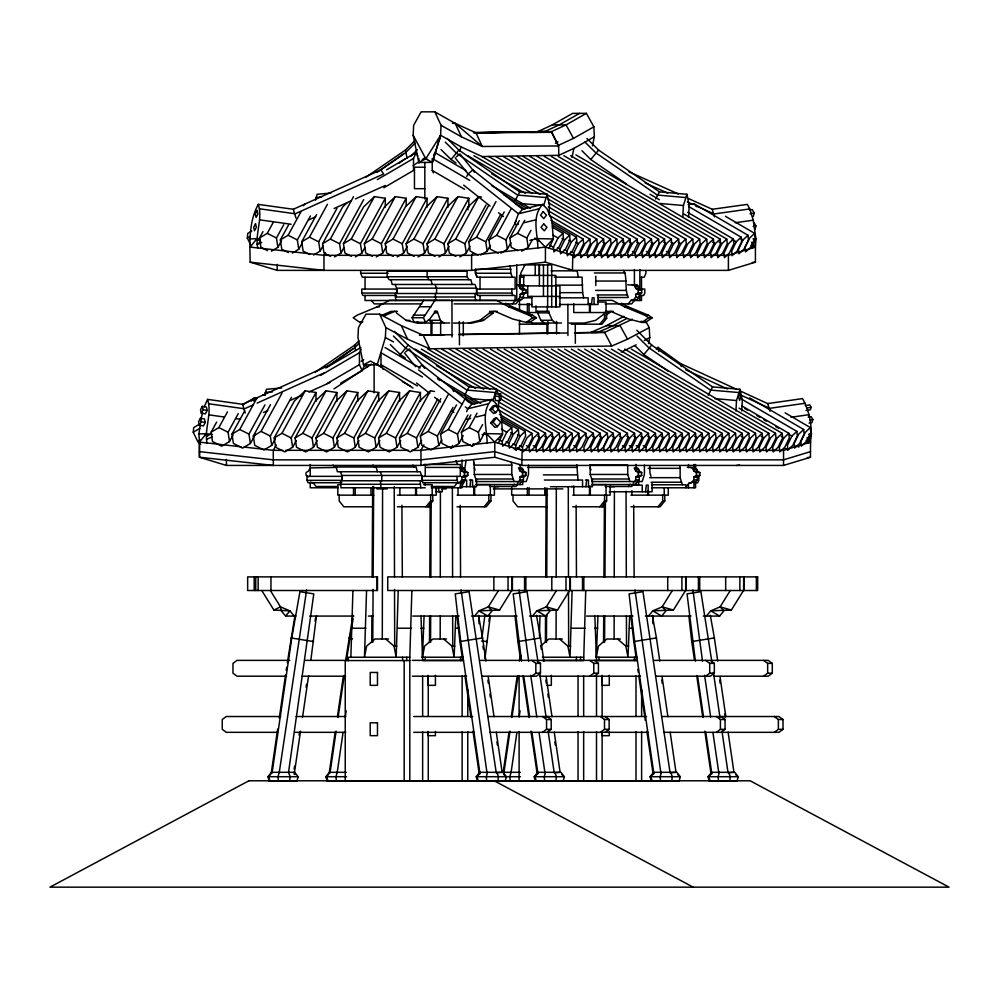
<?xml version="1.0" encoding="UTF-8"?>
<svg xmlns="http://www.w3.org/2000/svg" width="999" height="999" viewBox="0 0 999 999"><rect width="100%" height="100%" fill="white"/><g stroke="black" fill="none" stroke-linecap="round" stroke-linejoin="round"><path stroke-width="1.5" d="M382.292 639.285L382.58 488.086M440.184 639.335L440.222 615.958M440.284 577.01L440.409 491.308M440.646 335.489L440.671 321.466M556.093 639.335L556.131 609.727M556.181 577.01L556.318 488.186M556.555 333.928L556.568 321.466M614.11 639.285L614.148 615.908M614.223 576.935L614.397 491.208M430.557 642.457L430.669 615.958M430.844 577.01L431.181 500.661M431.918 335.489L431.98 321.466M546.465 642.457L546.59 614.41M546.753 577.01L547.152 488.186M547.839 333.928L547.889 321.466M371.728 642.407L371.89 615.908M372.127 576.935L372.677 486.538M372.777 642.407L373.077 589.41M373.139 576.935L373.663 486.538M429.495 642.457L429.632 615.958M429.807 577.01L430.157 503.771M430.969 335.489L431.031 321.466M545.404 642.457L545.529 615.958M545.716 577.01L546.141 488.186M546.878 333.928L546.928 324.588M603.546 642.407L603.708 615.908M603.945 576.935L604.395 503.683M604.582 642.407L604.732 615.908M604.957 576.935L605.394 500.561M358.978 340.859L354.72 345.092L355.519 350.474M415.01 140.559L405.432 150.075L407.068 158.167M350.861 657.23L352.934 590.509M388.561 639.01L374.95 639.01L366.621 646.153L364.485 657.23L366.558 590.509M385.714 639.01L394.043 646.153L396.178 657.23L398.251 590.509M409.802 781.131L409.802 657.23L411.875 590.509M446.516 639.01L432.904 639.01L424.575 646.153L422.44 657.23L424.088 616.158M443.668 639.01L451.998 646.153L454.133 657.23L455.781 616.158M539.997 616.158L539.41 635.851M559.577 639.01L567.907 646.153L570.042 657.23L572.115 590.509M583.666 660.327L585.739 590.509M620.379 639.01L606.768 639.01L598.438 646.153L596.291 657.23L597.939 616.158M617.532 639.01L625.861 646.153L627.996 657.23L629.645 616.158M441.058 125.3L440.596 135.265L432.242 162.362L418.781 162.5L413.174 135.265L413.636 125.3L421.116 111.838L434.827 111.838L455.169 123.364L475.999 132.83L551.585 132.305L558.491 145.954L482.28 146.478L461.463 136.851L441.058 125.3L434.827 111.838M381.281 366.995L370.517 361.076L363.474 364.81L377.185 364.81L385.377 337.575L385.864 327.622L379.67 314.161L365.959 314.161L358.441 327.622L357.954 337.575L363.474 364.81L367.582 366.995M498.251 409.49L498.751 400.524M548.975 214.485L549.462 205.519L547.19 194.281L519.717 191.883L458.866 150.075L447.152 138.436M682.754 217.482L683.416 205.519L686.937 194.281L659.465 191.883L598.613 150.075L586.9 138.436M688.548 217.482L689.21 205.519L686.937 194.281M735.926 410.989L736.513 400.524L740.022 389.298L712.562 386.888L651.71 345.092L636.8 330.269M741.72 410.989L742.307 400.524L740.022 389.298M431.318 486.501L454.358 486.501L457.167 483.004L459.952 482.192L461.788 479.87L462.025 476.848L464.385 475.424L467.832 475.424L467.832 472.564L465.472 471.141L462.025 471.141L460.252 467.919L458.491 467.42L425.749 467.42M462.674 484.777L465.234 479.87L465.472 476.848L467.832 475.424M512.512 303.896L515.322 300.387L518.106 299.588L519.942 297.252L520.192 294.23L522.539 292.807L525.986 292.807L525.986 289.947L523.638 288.524L520.192 288.524L518.419 285.302L516.645 284.802L521.865 285.302L523.638 288.524M515.322 300.387L521.553 299.588L523.389 297.252L523.638 294.23L525.986 292.807M518.106 482.192L519.942 479.87L520.192 476.848L522.539 475.424L525.986 475.424L525.986 472.564L523.638 471.141L520.192 471.141L518.419 467.919L521.865 467.919L523.638 471.141M521.553 482.192L523.389 479.87L523.638 476.848L525.986 475.424M628.221 303.896L631.031 300.387L633.816 299.588L635.651 297.252L635.888 294.23L638.249 292.807L641.695 292.807L641.695 289.947L639.335 288.524L635.888 288.524L634.115 285.302L632.342 284.802M631.031 300.387L637.262 299.588L639.098 297.252L639.335 294.23L641.695 292.807M633.816 482.192L635.651 479.87L635.888 476.848L638.249 475.424L641.695 475.424L641.695 472.564L639.335 471.141L635.888 471.141L634.115 467.919L637.562 467.919L639.335 471.141M637.262 482.192L639.098 479.87L639.335 476.848L641.695 475.424M686.375 486.501L689.185 483.004L691.97 482.192L693.806 479.87L694.043 476.848L696.403 475.424L699.849 475.424L699.849 472.564L697.489 471.141L694.043 471.141L692.27 467.919L690.496 467.42M691.97 482.192L695.416 482.192L697.252 479.87L697.489 476.848L699.849 475.424M200.737 444.33L197.752 441.533L193.232 432.23L193.694 427.584L200.337 423.701M250.524 244.655L247.302 238.012L247.752 233.354L251.736 231.031M316.496 615.684L310.864 660.102M490.347 615.684L484.952 658.566M469.98 486.7L470.741 480.032M591.495 304.495L592.257 297.827L594.068 297.827L594.068 304.495M585.876 486.7L586.65 480.032M645.566 491.77L646.328 485.102L648.139 485.102L648.139 491.77M315.11 621.278L315.459 618.231M488.973 621.278L489.323 618.231M264.797 395.179L266.408 389.298L281.656 387.962M315.509 200.175L317.12 194.281L330.844 193.082M481.93 637.999L484.89 615.197M289.598 781.106L290.172 776.71L288.536 772.314L313.798 593.906L299.937 591.683L291.683 638.473L272.09 772.851L271.366 772.314L277.66 729.07M497.889 781.106L498.464 776.71L496.828 772.314M555.844 781.106L556.418 776.71L554.782 772.314M671.753 781.106L672.327 776.71L670.679 772.314M729.707 781.106L730.281 776.71L728.633 772.314M241.034 446.79L199.45 442.107L198.913 433.966L200.387 423.863M201.011 419.543L202.497 412.4M207.005 442.957C204.196 428.421 212.287 413.748 207.58 399.388L242.595 404.283L330.095 364.91L352.772 348.963M571.815 255.12L572.789 255.357L572.452 270.192L545.429 262.163L471.615 270.379L277.185 270.379L250.162 262.163C249.825 242.745 248.601 221.965 258.291 204.383L293.306 209.278L380.806 169.905L403.484 153.946M257.717 247.939C254.907 233.416 262.999 218.744 258.291 204.383M279.245 718.256L285.539 675.012M286.226 670.379L286.676 667.282M287.35 662.649L294.992 615.334M279.245 772.589L306.631 589.922M294.143 769.242L294.593 766.146M299.101 735.252L299.55 732.167M306.081 687.374L306.531 684.29M294.205 774.4L300.512 731.156M302.535 717.257L308.616 675.549M335.164 732.155L329.308 772.314L325.899 776.71L327.11 781.106L679.07 781.106L680.294 776.71L676.822 772.314L654.233 772.314L650.973 776.71L652.122 781.106M337.425 716.708L343.269 676.548M345.529 661.101L352.947 615.334M336.126 731.143L330.045 772.851L329.308 772.314L346.491 772.314M338.149 717.245L344.23 675.536M346.478 660.089L353.097 618.843M337.2 772.589L343.057 732.429M345.304 716.982L346.203 710.801M464.897 468.344L466.071 460.252M509.989 731.143L503.908 772.851L503.171 772.314L509.028 732.155M511.276 716.708L517.132 676.548M519.38 661.101L520.067 656.468M512.012 717.245L518.094 675.536M520.342 660.089L521.016 655.456M511.063 772.589L516.908 732.429M519.168 716.982L520.067 710.801M558.491 145.954L551.498 131.606L537.787 131.606L537.874 132.305L544.642 131.606L551.585 132.305L551.498 131.606L566.058 124.887L586.401 113.362L593.881 126.823L594.343 136.788L592.469 145.866M648.526 343.631L649.75 337.575L649.263 327.622L645.504 320.891M571.99 157.467L573.901 148.364L594.343 136.788M753.333 216.521L754.145 213.049L752.272 209.578L749.575 210.065M755.094 229.37L755.906 225.911L754.033 222.44M394.318 331.331L408.154 345.092L469.006 386.888L496.478 389.298L492.957 400.524L471.278 398.626M543.668 205.519L547.19 194.281M279.183 772.314L278.034 776.71L278.434 781.106M337.138 772.314L335.989 776.71L336.388 781.106M487.475 772.314L486.313 776.71L486.725 781.106M511.001 772.314L509.84 776.71L510.252 781.106M545.417 772.314L544.268 776.71L544.68 781.106M661.326 772.314L660.177 776.71L660.576 781.106M719.28 772.314L718.131 776.71L718.531 781.106M298.139 776.71L296.928 781.106L269.168 781.106L267.944 776.71L271.416 772.314L294.668 772.314L298.139 776.71L267.944 776.71M505.207 781.106L506.431 776.71L502.959 772.314L480.382 772.314L477.11 776.71L478.259 781.106M563.161 781.106L564.385 776.71L560.914 772.314L538.336 772.314L535.064 776.71L536.213 781.106M710.064 781.106L708.915 776.71L712.187 772.314L734.777 772.314L738.249 776.71L737.025 781.106L709.265 781.106L708.041 776.71L711.513 772.314M805.306 405.681L809.714 404.882L811.126 407.305L810.439 409.74L806.031 410.539M808.191 417.157L811.138 416.62L812.836 419.568L812.012 422.515L809.065 423.052M537.874 247.939C537.662 233.491 531.368 216.059 542.732 204.383L547.09 208.953L551.935 220.205L553.284 238.961L549.088 248.214M487.162 442.957C486.95 428.509 480.656 411.064 492.02 399.388L496.378 403.958L501.223 415.209L502.572 433.966L498.376 443.219M459.777 151.149L461.038 146.841L440.596 135.265L425.799 158.766L418.781 162.5M440.596 135.265L432.492 162.5L425.799 158.766L413.174 135.265M204.233 406.768L207.58 399.388M514.722 223.689L518.444 213.774L522.577 209.278L542.732 204.383M466.67 411.613L467.732 408.778L471.865 404.283L492.02 399.388M515.347 200.312L519.717 191.883M464.635 395.317L469.006 386.888M655.644 199.001L659.465 191.883M708.191 395.317L712.562 386.888M383.853 187.75L413.499 170.442L413.499 158.504L416.208 152.535L417.832 156.119M433.866 154.92L434.952 152.535L465.946 170.629M340.721 383.141L362.137 370.629L359.428 364.66L359.428 352.722L361.051 349.138M362.137 370.629L364.847 364.66M751.76 248.214L755.943 238.961L753.221 220.205L749.774 208.953L747.289 204.383L712.262 209.278L688.274 198.476M435.514 311.288L429.82 318.943L425.562 322.34L414.21 322.34L412.088 317.719L423.676 300.274M425.562 322.34L423.439 317.719L435.027 300.274M553.921 251.973L553.471 247.315L557.991 238.012L562.949 233.354L552.322 227.148M560.589 253.871L560.139 249.226L564.647 239.922L569.617 235.264L552.472 225.25M567.395 255.781L566.945 251.124L571.465 241.82L576.423 237.175L552.197 223.027M583.179 239.073L583.628 243.731L579.12 253.034L574.15 257.68L573.701 253.034L578.209 243.731L583.179 239.073L550.836 220.192M511.7 427.584L512.162 432.23L507.642 441.533L502.672 446.191L502.222 441.533L506.73 432.23L511.7 427.584L501.073 421.378M610.539 239.073L610.988 243.731L606.468 253.034L601.51 257.68L601.048 253.034L605.569 243.731L610.539 239.073L548.551 202.884M518.369 429.483L518.818 434.14L514.31 443.444L509.34 448.101L508.891 443.444L513.399 434.14L518.369 429.483L501.223 419.48M513.498 448.451L516.146 450L515.696 445.354L520.217 436.051L525.174 431.393L500.949 417.245M531.93 433.304L532.38 437.949L527.872 447.252L522.902 451.91L522.452 447.252L526.96 437.949L531.93 433.304L499.587 414.423M630.032 239.073L625.062 243.731L620.554 253.034L621.003 257.68L625.973 253.034L630.494 243.731L630.032 239.073L488.548 156.468M538.598 433.304L539.048 437.949L534.527 447.252L529.57 451.91L529.108 447.252L533.628 437.949L538.598 433.304L499.512 410.489M637.162 239.073L632.192 243.731L627.684 253.034L628.134 257.68L633.104 253.034L637.612 243.731L637.162 239.073L495.679 156.468M545.516 433.304L545.978 437.949L541.458 447.252L536.488 451.91L536.038 447.252L540.546 437.949L545.516 433.304L498.351 405.769M644.605 239.073L645.067 243.731L640.546 253.034L635.576 257.68L635.127 253.034L639.647 243.731L644.605 239.073L503.121 156.468M552.335 433.304L547.365 437.949L542.844 447.252L543.306 451.91L548.264 447.252L552.784 437.949L552.335 433.304L498.426 401.835M559.29 433.304L554.32 437.949L549.8 447.252L550.249 451.91L555.219 447.252L559.74 437.949L559.29 433.304L499.999 398.676M658.578 239.073L659.028 243.731L654.52 253.034L649.55 257.68L649.1 253.034L653.608 243.731L658.578 239.073L517.095 156.468M572.04 433.304L567.07 437.949L562.549 447.252L562.999 451.91L567.969 447.252L572.489 437.949L572.04 433.304L427.847 349.113M671.328 239.073L666.358 243.731L661.85 253.034L662.3 257.68L667.27 253.034L671.778 243.731L671.328 239.073L529.845 156.468M678.633 239.073L679.083 243.731L674.562 253.034L669.605 257.68L669.143 253.034L673.663 243.731L678.633 239.073L537.137 156.468M585.913 433.304L586.363 437.949L581.855 447.252L576.885 451.91L576.435 447.252L580.943 437.949L585.913 433.304L441.733 349.113M685.838 239.073L680.881 243.731L676.36 253.034L676.81 257.68L681.78 253.034L686.301 243.731L685.838 239.073L544.355 156.468M593.356 433.304L588.399 437.949L583.878 447.252L584.328 451.91L589.298 447.252L593.818 437.949L593.356 433.304L449.175 349.113M600.262 433.304L595.292 437.949L590.771 447.252L591.233 451.91L596.191 447.252L600.711 437.949L600.262 433.304L456.068 349.113M607.33 433.304L602.36 437.949L597.852 447.252L598.301 451.91L603.271 447.252L607.779 437.949L607.33 433.304L463.149 349.113M620.079 433.304L615.109 437.949L610.601 447.252L611.051 451.91L616.021 447.252L620.529 437.949L620.079 433.304L475.899 349.113M720.129 239.073L715.159 243.731L710.639 253.034L711.101 257.68L716.058 253.034L720.579 243.731L720.129 239.073L575.936 154.895M627.384 433.304L622.414 437.949L617.894 447.252L618.356 451.91L623.314 447.252L627.834 437.949L627.384 433.304L483.191 349.113M726.785 239.073L721.815 243.731L717.307 253.034L717.757 257.68L722.727 253.034L727.247 243.731L726.785 239.073L683.666 213.898M634.59 433.304L635.052 437.949L630.531 447.252L625.561 451.91L625.112 447.252L629.632 437.949L634.59 433.304L490.409 349.113M641.52 433.304L641.97 437.949L637.462 447.252L632.492 451.91L632.042 447.252L636.55 437.949L641.52 433.304L497.34 349.113M688.673 206.518L741.171 237.175L736.201 241.82L731.693 251.124L732.142 255.781M648.413 433.304L648.875 437.949L644.355 447.252L639.385 451.91L638.935 447.252L643.443 437.949L648.413 433.304L504.233 349.113M688.111 204.62L693.893 203.684L747.976 235.264L743.019 239.922L738.498 249.226L738.948 253.871M655.431 433.304L655.881 437.949L651.373 447.252L646.403 451.91L645.941 447.252L650.461 437.949L655.431 433.304L511.251 349.113M662.212 433.304L657.242 437.949L652.722 447.252L653.184 451.91L658.154 447.252L662.662 437.949L662.212 433.304L518.031 349.113M668.88 433.304L663.91 437.949L659.39 447.252L659.839 451.91L664.81 447.252L669.33 437.949L668.88 433.304L524.687 349.113M682.205 433.304L677.235 437.949L672.727 447.252L673.176 451.91L678.146 447.252L682.654 437.949L682.205 433.304L538.024 349.113M688.873 433.304L683.903 437.949L679.382 447.252L679.844 451.91L684.802 447.252L689.322 437.949L688.873 433.304L544.68 349.113M702.197 433.304L697.227 437.949L692.719 447.252L693.169 451.91L698.139 447.252L702.647 437.949L702.197 433.304L558.016 349.113M708.865 433.304L703.895 437.949L699.375 447.252L699.837 451.91L704.794 447.252L709.315 437.949L708.865 433.304L564.685 349.113M728.858 433.304L723.888 437.949L719.38 447.252L719.829 451.91L724.799 447.252L729.307 437.949L728.858 433.304L584.677 349.113M748.85 433.304L743.88 437.949L739.372 447.252L739.822 451.91L744.792 447.252L749.3 437.949L748.85 433.304L604.67 349.113M768.843 433.304L763.873 437.949L759.365 447.252L759.814 451.91L764.784 447.252L769.292 437.949L768.843 433.304L624.662 349.113M788.835 433.304L783.865 437.949L779.357 447.252L779.807 451.91L784.777 447.252L789.297 437.949L788.835 433.304L741.67 405.769M741.683 399.175L796.877 431.393L791.907 436.051L787.387 445.354L787.849 450L785.189 448.451M524.737 265.309L520.866 272.964L519.692 285.726M202.322 406.356L200.499 409.74L201.298 413.124L205.357 413.848L207.18 410.464L206.381 407.08L202.322 406.356L203.122 409.74L201.298 413.124M200.437 418.269L198.564 421.74L199.375 425.212L203.446 425.936L205.307 422.465L204.495 418.993L200.437 418.269L201.249 421.74L199.375 425.212M267.495 250.637L260.914 247.315L259.478 238.012L262.962 231.631M259.478 238.012L267.245 233.354L272.977 222.889M271.416 251.186L277.897 247.315L276.461 238.012L283.728 224.7M288.374 252.547L281.793 249.226L280.357 239.922L288.561 224.9M277.897 247.315L281.543 240.647M280.357 239.922L288.124 235.264L301.074 211.576M292.307 253.097L298.776 249.226L297.34 239.922L310.427 215.971M309.715 254.445L303.134 251.124L301.698 241.82L316.596 214.56M298.776 249.226L302.422 242.57M301.698 241.82L309.465 237.175L327.422 204.308M233.154 434.877L229.508 441.533L221.741 446.191L212.525 441.533L211.089 432.23L216.671 422.028M313.636 255.007L320.117 251.124L318.681 241.82L336.938 208.404M211.089 432.23L218.856 427.584L227.447 411.875M330.594 256.356L324.013 253.034L322.577 243.731L342.694 206.93L347.028 202.809M320.117 251.124L323.039 245.779M322.577 243.731L330.344 239.073L353.546 196.641M229.508 441.533L228.072 432.23L238.262 413.598M255.494 434.128L250.399 443.444L242.62 448.101L233.416 443.444L231.968 434.14L244.655 410.926M334.528 256.905L340.996 253.034L339.56 243.731L363.673 199.625M231.968 434.14L239.748 429.483L257.005 397.902L253.746 400.999M351.486 256.356L344.905 253.034L343.456 243.731L363.574 206.93L374.425 196.641L385.289 198.277L385.289 207.243M340.996 253.034L343.931 247.677M343.456 243.731L351.236 239.073L374.425 196.641M250.399 443.444L248.951 434.14L264.947 404.882M275.387 438.661L271.74 445.354L263.961 450L254.745 445.354L253.309 436.051L270.442 404.695M355.407 256.905L361.888 253.034L360.439 243.731L385.289 198.277M253.309 436.051L261.076 431.393L282.03 393.057M372.365 256.356L365.784 253.034L364.348 243.731L384.453 206.93L395.317 196.641L406.168 198.277L406.168 205.744M361.888 253.034L364.81 247.677M364.348 243.731L372.115 239.073L395.317 196.641M271.74 445.354L270.292 436.051L291.483 397.277M296.278 440.571L292.62 447.252L284.84 451.91L275.637 447.252L274.188 437.949L294.305 401.148L305.157 390.859L316.021 392.507L316.021 401.461M376.286 256.905L382.767 253.034L381.331 243.731L406.168 198.277M393.244 256.356L386.663 253.034L385.227 243.731L405.344 206.93L416.196 196.641L427.048 198.277L427.048 207.243M274.188 437.949L281.968 433.304L305.157 390.859M382.767 253.034L386.426 246.341M385.227 243.731L392.994 239.073L416.196 196.641M292.62 447.252L291.171 437.949L316.021 392.507M317.158 440.571L313.499 447.252L305.731 451.91L296.516 447.252L295.08 437.949L315.185 401.148L326.049 390.859L336.9 392.507L336.9 401.461M397.177 256.905L403.646 253.034L402.21 243.731L427.048 198.277M414.135 256.356L407.555 253.034L406.106 243.731L426.223 206.93L437.075 196.641L447.939 198.277L447.939 207.243M295.08 437.949L302.847 433.304L326.049 390.859M403.646 253.034L407.305 246.341M406.106 243.731L413.886 239.073L437.075 196.641M313.499 447.252L312.063 437.949L336.9 392.507M338.037 440.571L334.378 447.252L326.611 451.91L317.395 447.252L315.959 437.949L336.076 401.148L346.928 390.859L357.779 392.507L357.779 401.461M418.057 256.905L424.538 253.034L423.089 243.731L447.939 198.277M435.015 256.356L428.434 253.034L426.998 243.731L447.102 206.93L457.967 196.641L468.818 198.277L468.818 207.243M315.959 437.949L323.726 433.304L346.928 390.859M424.538 253.034L428.196 246.341M426.998 243.731L434.765 239.073L457.967 196.641M334.378 447.252L332.942 437.949L357.779 392.507M358.928 440.571L355.269 447.252L347.49 451.91L338.286 447.252L336.838 437.949L356.955 401.148L367.807 390.859L378.671 392.507L378.671 401.461M438.936 256.905L445.417 253.034L443.981 243.731L468.818 198.277M455.894 256.356L449.313 253.034L447.877 243.731L467.994 206.93L478.846 196.641L481.555 197.053M336.838 437.949L344.618 433.304L367.807 390.859M445.417 253.034L449.075 246.341M447.877 243.731L455.644 239.073L478.846 196.641M355.269 447.252L353.821 437.949L378.671 392.507M379.807 440.571L376.148 447.252L368.381 451.91L359.165 447.252L357.729 437.949L377.834 401.148L388.698 390.859L399.55 392.507L399.55 401.461M459.827 256.905L466.296 253.034L464.86 243.731L486.051 204.97M478.096 255.12L470.204 251.124L468.756 241.82L488.486 205.732M357.729 437.949L365.497 433.304L388.698 390.859M466.296 253.034L469.955 246.341M468.756 241.82L476.535 237.175L495.991 201.573M376.148 447.252L374.712 437.949L399.55 392.507M480.706 255.007L487.187 251.124L485.739 241.82L500.649 214.56M400.686 440.571L397.028 447.252L389.26 451.91L380.045 447.252L378.609 437.949L398.726 401.148L409.578 390.859L420.429 392.507L420.429 401.461M498.251 253.209L490.359 249.226L488.911 239.922L504.183 211.988M378.609 437.949L386.376 433.304L409.578 390.859M487.187 251.124L490.172 245.667M488.911 239.922L496.69 235.264L511.076 208.953M397.028 447.252L395.592 437.949L420.429 392.507M500.861 253.097L507.342 249.226L505.906 239.922L516.346 220.804M421.578 440.571L417.919 447.252L410.139 451.91L400.936 447.252L399.488 437.949L419.605 401.148L430.457 390.859L434.528 391.471M517.819 250.637L511.238 247.315L509.802 238.012L519.255 220.704M507.342 249.226L510.876 242.745M399.488 437.949L407.267 433.304L430.457 390.859M509.802 238.012L517.569 233.354L524.725 220.267M417.919 447.252L416.471 437.949L437.662 399.188M521.753 251.186L528.221 247.315L526.785 238.012L530.968 230.357M441.783 439.885L438.798 445.354L431.031 450L421.815 445.354L420.379 436.051L440.834 398.626M528.221 247.315L532.38 239.71M420.379 436.051L428.146 431.393L448.351 394.43M438.798 445.354L437.362 436.051L453.009 407.43M463.199 435.676L458.953 443.444L451.186 448.101L441.97 443.444L440.534 434.14L456.531 404.882M440.534 434.14L448.301 429.483L465.559 397.902L467.869 401.773M458.953 443.444L457.517 434.14L467.969 415.022M451.186 448.101L452.622 445.467M484.69 432.667L479.845 441.533L472.065 446.191L462.849 441.533L461.413 432.23L470.866 414.935M461.413 432.23L469.18 427.584L477.06 413.174M479.845 441.533L478.396 432.23L482.579 424.575M472.065 446.191L473.501 443.581M466.72 176.511L468.131 173.963L472.814 169.905L522.577 209.278M494.867 396.178L496.328 393.544L500.561 393.806L501.123 398.089L499.675 400.724L495.442 400.462L494.867 396.178L499.113 396.441L500.561 393.806M325.487 252.61L323.976 255.319L323.976 270.379L250.162 262.163M276.273 444.917L273.264 450.324L273.339 465.434L199.513 457.23L199.513 442.17M473.114 252.61L471.615 255.319L471.615 270.379M423.901 444.917L420.904 450.324L470.179 444.905M498.464 590.509L488.299 606.88L478.896 610.851L474.6 616.071M499.55 610.052L488.299 606.88L492.12 610.851L487.812 616.071L478.896 610.851L499.55 610.052L511.675 590.509M556.418 590.509L546.253 606.88L536.85 610.851L532.554 616.071M557.504 610.052L546.253 606.88L550.074 610.851L545.766 616.071L536.85 610.851L557.504 610.052L569.63 590.509M672.327 590.509L662.162 606.88L652.759 610.851L648.451 616.071M673.413 610.052L662.162 606.88L665.971 610.851L661.675 616.071L652.759 610.851L673.413 610.052L685.539 590.509M730.281 590.509L720.117 606.88L710.714 610.851L706.405 616.071M731.368 610.052L720.117 606.88L723.925 610.851L719.63 616.071L710.714 610.851L731.368 610.052L743.493 590.509M456.081 162.987L451.024 159.503L458.866 150.075M405.369 357.992L400.312 354.52L408.154 345.092M626.186 183.828L590.771 159.503L598.613 150.075M667.894 371.016L643.868 354.52L651.71 345.092M272.09 772.314L268.818 776.71L269.967 781.106M330.045 772.314L326.773 776.71L327.922 781.106M489.922 409.765L492.732 406.131L495.067 405.407L498.513 409.041L495.704 412.687L493.369 413.411L489.922 409.765L492.257 409.041L495.067 405.407M490.771 422.977L494.18 418.556L496.515 417.832L500.699 422.252L497.302 426.673L494.955 427.397L490.771 422.977L493.119 422.252L496.515 417.832M477.447 781.106L476.223 776.71L479.707 772.314M535.402 781.106L534.178 776.71L537.649 772.314M651.311 781.106L650.087 776.71L653.558 772.314M259.952 239.036L256.955 238.611L250.162 247.103L323.976 255.319L471.615 255.319L545.429 247.103L572.452 255.319L728.396 255.319L755.419 247.103L755.943 238.961L753.021 238.823M199.45 442.107L206.244 433.616L212.238 434.465M518.768 300.387L515.959 303.896L454.133 303.896M425.986 506.793L430.669 500.974L430.669 495.154M428.096 506.793L432.767 500.974L432.767 495.154M599.85 324.176L604.532 318.356L604.532 313.998M606.63 313.998L606.63 318.356L601.96 324.176L571.253 324.176M634.477 300.387L631.668 303.896L605.169 303.896M484.153 506.793L488.823 500.974L488.823 495.154M490.934 495.154L490.934 500.974L486.251 506.793L457.043 506.793M512.512 486.501L514.385 484.165M517.832 484.165L515.959 486.501L489.473 486.501M599.85 506.793L604.532 500.974L604.532 495.154M601.96 506.793L606.63 500.974L606.63 495.154M628.221 486.501L630.094 484.165M633.541 484.165L631.668 486.501L605.169 486.501M658.004 506.793L662.687 500.974L662.687 495.154M664.785 495.154L664.785 500.974L660.114 506.793L630.906 506.793M270.342 590.509L280.507 606.88L281.331 610.851L285.639 616.071L289.91 610.851L294.218 616.071M656.268 349.313L657.954 347.352L680.519 363.561L736.738 389.385M438.224 140.946L440.022 138.849M545.429 262.163L545.429 247.103L553.284 238.961L537.125 238.611L529.845 240.384M486.413 433.616L494.717 442.107L502.572 433.966L486.413 433.616L482.042 434.69M251.411 400.999L254.445 397.902L257.33 398.376M415.097 143.144L405.407 152.785L377.197 172.153M410.801 156.206L417.445 149.6M358.991 343.506L354.682 347.789L326.486 367.157M303.221 205.744L305.394 203.684M554.92 251.036L558.891 247.315L563.411 238.012L562.949 233.354M561.588 252.947L565.559 249.226L570.067 239.922L569.617 235.264M568.394 254.845L572.365 251.124L576.885 241.82L576.423 237.175M589.847 239.073L584.877 243.731L580.357 253.034L580.819 257.68L585.789 253.034L590.297 243.731L589.847 239.073L549.425 215.472M596.765 239.073L591.808 243.731L587.287 253.034L587.737 257.68L592.707 253.034L597.227 243.731L596.765 239.073L549.612 211.538M603.583 239.073L598.613 243.731L594.093 253.034L594.555 257.68L599.512 253.034L604.033 243.731L603.583 239.073L548.326 206.818M616.733 239.073L611.763 243.731L607.255 253.034L607.704 257.68L612.674 253.034L617.182 243.731L616.733 239.073L548.014 198.951M623.289 239.073L618.319 243.731L613.798 253.034L614.26 257.68L619.218 253.034L623.738 243.731L623.289 239.073L481.793 156.468M651.51 239.073L646.54 243.731L642.02 253.034L642.482 257.68L647.439 253.034L651.96 243.731L651.51 239.073L510.014 156.468M664.522 239.073L659.552 243.731L655.032 253.034L655.494 257.68L660.451 253.034L664.972 243.731L664.522 239.073L523.026 156.468M692.769 239.073L687.799 243.731L683.291 253.034L683.741 257.68L688.711 253.034L693.219 243.731L692.769 239.073L551.286 156.468M699.662 239.073L694.705 243.731L690.184 253.034L690.634 257.68L695.604 253.034L700.124 243.731L699.662 239.073L558.179 156.468M706.68 239.073L701.71 243.731L697.202 253.034L697.652 257.68L702.622 253.034L707.13 243.731L706.68 239.073L563.848 155.682M713.461 239.073L708.491 243.731L703.983 253.034L704.432 257.68L709.402 253.034L713.91 243.731L713.461 239.073L570.629 155.682M733.453 239.073L728.483 243.731L723.975 253.034L724.425 257.68L729.395 253.034L733.903 243.731L733.453 239.073L687.637 212.325M516.146 450L521.116 445.354L525.636 436.051L525.174 431.393M725.411 216.284L754.645 233.354L749.675 238.012L745.167 247.315L745.616 251.973M733.141 254.845L737.112 251.124L741.62 241.82L741.171 237.175M739.947 252.947L743.918 249.226L748.438 239.922L747.976 235.264M746.615 251.036L750.586 247.315L755.094 238.012L754.645 233.354M565.484 433.304L560.514 437.949L556.006 447.252L556.455 451.91L561.426 447.252L565.933 437.949L565.484 433.304L496.765 393.169M578.783 433.304L573.813 437.949L569.305 447.252L569.755 451.91L574.725 447.252L579.233 437.949L578.783 433.304L434.602 349.113M613.274 433.304L608.304 437.949L603.783 447.252L604.233 451.91L609.203 447.252L613.723 437.949L613.274 433.304L469.08 349.113M675.536 433.304L670.566 437.949L666.058 447.252L666.508 451.91L671.478 447.252L675.986 437.949L675.536 433.304L531.356 349.113M695.529 433.304L690.571 437.949L686.051 447.252L686.5 451.91L691.47 447.252L695.991 437.949L695.529 433.304L551.348 349.113M715.521 433.304L710.564 437.949L706.043 447.252L706.493 451.91L711.463 447.252L715.983 437.949L715.521 433.304L571.341 349.113M722.19 433.304L717.22 437.949L712.712 447.252L713.161 451.91L718.131 447.252L722.639 437.949L722.19 433.304L578.009 349.113M735.526 433.304L730.556 437.949L726.036 447.252L726.498 451.91L731.455 447.252L735.976 437.949L735.526 433.304L591.333 349.113M742.182 433.304L737.212 437.949L732.704 447.252L733.154 451.91L738.124 447.252L742.644 437.949L742.182 433.304L598.001 349.113M755.519 433.304L750.549 437.949L746.028 447.252L746.49 451.91L751.448 447.252L755.968 437.949L755.519 433.304L611.338 349.113M762.175 433.304L757.217 437.949L752.697 447.252L753.146 451.91L758.116 447.252L762.637 437.949L762.175 433.304L617.994 349.113M775.511 433.304L770.541 437.949L766.033 447.252L766.483 451.91L771.453 447.252L775.961 437.949L775.511 433.304L631.331 349.113M782.18 433.304L777.21 437.949L772.689 447.252L773.139 451.91L778.109 447.252L782.629 437.949L782.18 433.304L739.048 408.129M803.683 429.483L798.713 434.14L794.205 443.444L794.655 448.101L799.625 443.444L804.133 434.14L803.683 429.483L749.6 397.902M810.351 427.584L805.381 432.23L800.861 441.533L801.323 446.191L806.293 441.533L810.801 432.23L810.351 427.584L785.102 412.837M787.849 450L792.819 445.354L797.327 436.051L796.877 431.393M418.581 367.957L422.102 364.91L471.865 404.283M540.484 646.153L548.813 639.01L562.425 639.01M456.356 156.855L459.977 153.946L474.35 171.828M405.644 351.86L409.265 348.963L424.575 367.982M468.531 323.064L479.832 320.367L489.635 312.949L493.256 312.949L493.256 311.363M453.496 323.064L472.152 323.064L483.466 320.367L493.256 312.949M605.344 315.734L609.015 312.949L605.394 312.949L595.604 320.367L584.29 323.064L569.268 323.064M531.78 676.198L535.839 673.214L540.471 673.214L540.471 663.361L536.413 660.376L480.594 660.376M540.471 673.214L536.413 676.198L482.142 676.198M589.735 676.198L593.793 673.214L598.426 673.214L598.426 663.361L594.368 660.376M594.368 676.198L598.426 673.214M542.494 732.329L546.553 729.345L551.186 729.345L551.186 719.505L547.127 716.52M551.186 729.345L547.127 732.329L489.747 732.329M600.449 732.329L604.507 729.345L609.14 729.345L609.14 719.505L605.082 716.52M605.082 732.329L609.14 729.345M705.644 676.198L709.702 673.214L714.335 673.214L714.335 663.361L710.277 660.376L654.457 660.376M714.335 673.214L710.277 676.198L656.006 676.198M763.598 676.198L767.657 673.214L772.289 673.214L772.289 663.361L768.231 660.376L712.399 660.376M772.289 673.214L768.231 676.198L713.96 676.198M716.358 732.329L720.416 729.345L725.049 729.345L725.049 719.505L720.991 716.52M725.049 729.345L720.991 732.329L663.611 732.329M774.312 732.329L778.371 729.345L783.004 729.345L783.004 719.505L778.945 716.52L662.062 716.52M783.004 729.345L778.945 732.329L721.565 732.329M462.637 660.102L459.94 641.57L482.554 637.936L485.926 661.101M481.818 638.473L482.554 637.936L478.509 615.334M520.591 660.102L517.894 641.57L540.509 637.936L543.881 661.101M539.772 638.473L540.509 637.936L536.463 615.334M636.5 660.102L633.791 641.57L656.418 637.936L659.79 661.101M655.681 638.473L656.418 637.936L652.372 615.334M694.455 660.102L691.745 641.57L714.372 637.936L717.744 661.101M713.636 638.473L714.372 637.936L710.326 615.334M398.976 163.199L405.344 158.729M526.161 322.415L532.817 317.794L536.438 317.794L529.782 322.415L526.161 322.415L512.799 319.018L494.992 311.363M641.932 322.415L648.576 317.794L652.21 317.794L645.554 322.415L641.932 322.415L628.571 319.018L610.751 311.363M366.133 177.073L405.432 150.075M315.422 372.09L354.72 345.092M413.161 165.559L419.642 161.276M422.227 159.578L424.825 157.867L427.41 159.578M361.163 361.413L363.748 359.702M333.966 388.898L371.516 364.111M247.302 238.012L249.925 236.476M256.918 244.33L260.751 242.095M386.563 169.842L416.208 152.535M377.335 179.608L413.499 158.504M193.232 432.23L199.788 428.409M242.57 404.845L254.445 397.902M197.752 441.533L200.3 440.047M206.693 436.326L210.514 434.078M325.761 367.994L360.789 347.54M320.592 375.399L359.428 352.722M327.098 383.541L359.428 364.66M537.787 131.606L552.347 124.887L572.689 113.362L586.401 113.362M579.545 113.362L559.203 124.887L544.642 131.606L475.999 132.83L482.28 146.478L455.169 123.364L452.435 123.364M555.419 143.294L557.979 141.846M461.038 146.841L482.092 156.568L558.816 155.332L558.616 145.242L573.476 138.386L593.881 126.823M632.28 319.193L604.595 332.405L590.884 332.405L606.381 325.674L623.975 316.321M626.773 318.481L613.236 325.674L597.739 332.405L574.475 332.754M385.864 327.622L407.58 339.173L429.745 348.788L611.738 346.041L627.547 339.173L649.263 327.622M636.151 344.817L621.303 352.06M644.318 340.472L649.75 337.575M362.262 322.415L359.84 322.415L353.196 317.794L357.018 315.234L377.21 306.83L389.485 300.349L449.687 300.274M273.888 610.052L280.507 606.88L289.91 610.851L273.888 610.052L261.763 590.509M558.816 155.332L573.901 148.364M308.554 219.992L315.659 216.795M334.116 208.491L351.173 200.811M355.432 198.901L385.264 185.477M252.922 404.995L244.493 408.778L208.754 403.783M257.13 403.097L324.55 372.752M263.524 412.45L267.782 410.527M290.509 400.299L301.873 395.179M308.978 391.983L330.294 382.392M381.431 315.484L391.021 311.363L397.315 311.363M383.678 316.071L394.642 311.363M257.367 244.206L261.688 242.47M206.656 439.21L212.412 436.9M569.405 269.455L572.452 270.379L728.396 270.379L755.419 262.163L755.419 247.103L751.535 242.257M783.478 450.324L810.564 442.17L810.439 457.23L807.367 457.567M810.501 451.635L783.478 459.852L521.74 459.852L494.717 451.635L420.904 459.852L273.264 459.852L199.45 451.635M518.756 464.51L521.815 465.434L783.541 465.434L810.564 457.23M460.614 483.004L463.399 482.192L461.101 482.192M359.84 322.415L362.812 321.666M539.01 208.779L518.444 213.774L468.131 173.963L455.144 157.83M515.634 224.763L518.506 224.063M524.263 222.665L535.776 219.855M488.299 403.783L467.732 408.778L465.334 406.893M466.358 419.418L470.666 418.369M476.423 416.97L485.064 414.872M806.705 408.104L811.126 407.305M809.889 420.104L812.836 419.568M750.087 213.774L754.145 213.049M753.196 226.386L755.906 225.911M739.547 390.671L767.657 403.584L802.559 398.601C809.702 411.538 812.699 427.435 810.501 442.033L807.304 443.169L811.625 433.753L808.641 434.19M805.269 403.246L769.655 408.329L740.284 394.842M790.996 417.257L808.928 414.697M749.774 208.953L714.035 213.948L695.779 205.732M735.227 222.727L753.221 220.205M752.334 262.5L755.419 262.163M473.189 444.505L494.792 442.17L494.792 457.23L521.815 465.247L522.14 450.424L521.166 450.187M199.4 442.17L199.4 457.23L226.423 465.434L420.966 465.434L494.792 457.23M736.625 465.434L739.697 465.097M497.727 772.714L502.147 772.314L496.291 732.155M555.681 772.714L560.102 772.314L554.245 732.155M671.578 772.714L675.998 772.314L670.154 732.155M729.532 772.714L733.953 772.314L728.109 732.155M315.846 197.502L321.74 196.99M265.135 392.507L272.502 391.87M262.5 395.067L265.322 394.905M249.625 238.961L256.955 238.611M198.913 433.966L206.244 433.616M473.464 132.755L544.642 131.606L474.725 132.642L494.68 132.605M419.393 335.102L444.205 334.727M459.065 334.403L558.965 332.992M452.622 334.702L420.404 335.152M458.816 334.603L567.382 332.967M575.124 332.854L604.595 332.405L611.738 346.041M530.157 132.368L537.874 132.305M552.347 124.887L566.058 124.887L573.476 138.386M424.825 167.208L414.46 167.208L414.46 188.674L424.825 188.674M523.788 264.91L551.71 264.91L551.71 306.893M510.726 273.251L510.726 269.255L475.349 269.255L475.349 273.251L510.726 273.251L512.412 277.21M551.073 270.829L577.11 270.829L578.371 277.148M594.355 272.964L624.875 272.964C626.947 281.119 624.725 289.698 628.284 297.502L597.764 297.502M360.664 270.592L360.664 273.251L388.124 273.251M519.492 275.412L555.881 275.412L555.881 306.893M467.057 276.773L467.057 271.253L387.187 271.253L387.187 276.773L467.057 276.773L469.043 279.72M388.286 277.21L362.337 277.21L360.664 273.251M519.28 277.148L523.876 277.148M554.507 277.148L582.067 277.148L582.642 292.657L583.678 297.827M641.171 277.21L644.218 277.21L645.903 273.251L645.903 270.592M595.541 281.056L626.061 281.056M627.672 284.802L637.562 285.302L639.335 288.524M518.319 285.152L524.45 285.152M555.069 285.152L582.642 285.152M518.419 285.302L521.865 285.302M634.115 285.302L637.562 285.302M519.705 286.663L523.164 286.663M635.414 286.663L638.861 286.663M395.129 284.465L396.64 288.174L476.523 288.174L476.523 293.494L395.292 293.494L395.804 300.499M397.152 289.061L361.775 289.061L361.775 293.069L362.862 295.454L396.428 295.454M476.473 289.061L515.122 289.061L515.122 277.21L477.035 277.21L475.911 274.575M640.209 289.061L644.78 289.061L644.78 293.069L643.693 295.454L640.646 295.454M520.192 288.524L522.539 289.947L525.986 289.947M635.888 288.524L638.249 289.947L641.695 289.947M595.541 290.397L626.061 290.397M524.45 292.657L527.509 292.657M559.665 292.657L582.642 292.657M361.775 293.069L397.152 293.069M512.937 295.454L511.85 293.069L476.473 293.069L477.559 295.454L515.122 295.454L515.122 300.499M520.179 294.355L523.638 294.343M639.335 294.343L635.888 294.23M597.027 294.942L627.547 294.942M559.939 296.403L527.734 296.403L527.734 285.901M395.292 297.003L475.174 297.003L475.674 300.499M519.942 297.252L523.389 297.252M635.651 297.252L639.098 297.252M522.327 297.827L531.605 297.827M559.178 297.827L588.174 297.827L588.174 304.495M518.106 299.588L521.553 299.588M633.816 299.588L637.262 299.588M453.646 300.349L496.515 300.349L508.803 306.83L528.995 315.234L532.817 317.794M598.501 300.349L612.287 300.349L624.562 306.83L644.755 315.234L648.576 317.794M632.167 300.499L641.508 300.499L641.508 295.454M597.477 302.048L606.056 302.048L606.056 312.537M421.865 303.896L374.238 303.896L371.428 300.387M519.03 304.495L532.18 304.495M559.34 304.495L598.026 304.495L598.026 295.617M377.21 306.83L379.62 306.83M419.755 306.755L431.106 306.755M508.803 306.83L512.425 306.83L532.617 315.234L536.438 317.794M624.562 306.83L628.184 306.83L648.388 315.234L652.21 317.794M434.378 311.288L437.225 311.288L440.347 320.292L443.956 322.989M497.402 311.363L489.635 311.363L489.635 312.949M605.394 311.363L613.174 311.363M524.537 312.537L527.397 312.537L527.397 303.546M537.649 312.537L529.07 312.537L529.07 303.546M610.127 312.537L590.322 312.537L590.322 303.546M434.378 312.874L437.225 312.874M537.687 311.288L537.687 312.874L549.038 312.874L552.16 320.292L555.769 322.989M413.311 315.16L424.662 315.16M528.995 315.234L532.617 315.234M644.755 315.234L648.388 315.234M412.088 317.719L423.439 317.719M604.532 318.356L606.63 318.356M396.378 311.363L396.378 312.949L406.168 320.367L409.79 320.367M440.347 320.292L428.996 320.292L432.604 322.989M479.832 320.367L483.466 320.367M537.687 312.874L540.809 320.292L552.16 320.292M449.712 322.989L417.47 323.064L406.168 320.367M561.525 322.989L533.241 323.064L528.995 322.053M519.205 324.176L547.814 324.176M606.381 325.674L620.092 325.674L627.547 339.173M282.655 450.387L273.264 450.324L244.043 447.077M285.577 450.324L408.603 450.324M411.65 450.387L420.966 450.387L420.966 465.434M523.301 450.324L783.541 450.387L783.541 465.434M424.051 464.498L460.327 464.498L460.327 476.348L421.678 476.348M514.023 481.543L511.8 474.45L511.8 465.109L474.288 465.109L473.501 459.715M590.197 465.109L627.709 465.109L627.709 474.45L629.932 481.543M336.9 467.42L310.19 467.919L308.416 471.141L306.056 472.564L306.056 475.424L308.416 476.848M527.659 467.42L577.022 467.357L578.059 480.032M687.387 467.42L692.806 467.42M460.252 467.919L463.698 467.919L465.472 471.141M692.27 467.919L695.716 467.919L697.489 471.141M648.089 468.344L680.132 468.344L680.132 477.672L682.354 484.777M461.55 469.28L464.997 469.28M519.705 469.28L523.164 469.28M635.414 469.28L638.861 469.28M693.568 469.28L697.015 469.28M462.025 471.141L464.385 472.564L467.832 472.564M520.192 471.141L522.539 472.564L525.986 472.564M635.888 471.141L638.249 472.564L641.695 472.564M694.043 471.141L696.403 472.564L699.849 472.564M474.288 463.086L474.288 474.45L511.8 474.45M590.197 464.635L590.197 474.45L627.709 474.45M543.331 474.862L577.022 474.862M340.334 471.74L341.845 475.449L421.728 475.449L421.728 480.769L340.497 480.769L341.009 487.787L425.237 487.787M342.307 476.348L306.98 476.348L306.98 480.344L308.067 482.729L341.633 482.729M696.665 476.348L698.85 476.348L698.85 480.344L697.764 482.729L694.717 482.729M465.472 476.848L462.025 476.848L465.472 476.96M523.638 476.848L520.192 476.96M639.335 476.848L635.888 476.848L639.335 476.96M697.489 476.848L694.043 476.848L697.489 476.96M520.179 476.973L523.638 476.96M649.612 477.672L680.132 477.672M474.288 474.45L475.774 478.996L513.286 478.996M590.197 474.45L591.683 478.996L629.195 478.996M461.788 479.87L465.234 479.87M519.942 479.87L523.389 479.87M635.651 479.87L639.098 479.87M693.806 479.87L697.252 479.87M463.586 480.032L466.645 480.032L466.645 486.7M469.48 480.032L472.552 480.032L472.552 486.7M544.368 480.032L582.554 480.032L582.554 486.7M585.389 480.032L588.461 480.032L588.461 486.7M306.98 480.344L342.083 480.344L342.083 476.348M421.678 480.344L457.055 480.344L458.141 482.729M475.811 481.543L517.582 481.543L517.582 484.552M521.79 481.543L526.286 481.543L528.508 474.45L528.508 465.109M591.72 481.543L633.491 481.543L633.491 484.552M637.687 481.543L642.195 481.543L644.417 474.45L644.417 465.109M651.098 482.23L681.618 482.23M422.764 482.729L460.327 482.729L460.327 487.787M689.185 483.004L691.483 483.004M340.497 484.278L420.379 484.278L420.879 487.787M475.811 484.552L522.727 484.552L522.727 481.543M591.72 484.552L638.636 484.552L638.636 481.543M340.671 484.652L337.812 484.652L337.812 495.154L373.913 495.154M423.613 484.652L432.192 484.652L432.192 495.154M476.048 484.652L490.347 484.652L490.347 495.154M591.758 484.652L606.056 484.652L606.056 495.154M651.598 484.777L685.913 484.777L685.913 487.787M631.518 485.102L642.245 485.102L642.245 491.77M337.6 486.501L316.084 486.501L313.274 483.004L310.489 482.192M571.378 486.501L574.45 486.501M460.302 486.7L476.511 486.7L476.511 479.295M494.043 486.7L498.638 486.7M550.399 486.7L592.419 486.7L592.419 479.295M609.952 486.7L614.547 486.7M338.062 487.787L310.252 487.787L310.252 482.729M431.331 487.787L461.975 487.787L461.975 481.58M651.598 487.787L695.579 487.787L695.579 482.729M376.86 488.886L387.212 488.886M441.62 488.886L446.291 488.886M493.456 488.886L562.887 488.886M435.889 491.77L442.282 491.77L442.282 486.438M609.228 491.77L652.097 491.77L652.097 482.892M397.427 495.154L436.263 495.154L436.263 487.649M457.105 495.154L494.418 495.154L494.418 486.151M547.514 495.154L511.663 495.154L511.663 487.649M572.802 495.154L610.127 495.154L610.127 486.151M630.956 495.154L668.281 495.154L668.281 487.649M430.669 500.974L432.767 500.974M488.823 500.974L490.934 500.974M604.532 500.974L606.63 500.974M662.687 500.974L664.785 500.974M373.039 506.793L343.843 506.793L339.161 500.974L339.161 495.154M397.39 506.793L431.206 506.793M546.903 506.793L517.707 506.793L513.024 500.974L513.024 495.154M572.752 506.793L605.057 506.793M285.639 616.071L295.916 616.071M309.678 616.071L353.871 616.071M368.444 616.071L373.089 616.071M412.737 616.071L459.128 616.071M471.503 616.071L517.082 616.071M529.458 616.071L546.952 616.071M586.6 616.071L632.991 616.071M645.366 616.071L690.946 616.071M703.321 616.071L719.63 616.071M352.31 628.221L365.934 628.221M397.639 628.221L411.251 628.221M420.854 628.221L423.888 628.221M455.581 628.221L458.616 628.221M571.49 628.221L585.114 628.221M594.717 628.221L597.752 628.221M629.445 628.221L632.479 628.221M394.043 646.153L396.903 646.153M451.998 646.153L454.845 646.153M567.907 646.153L570.754 646.153M625.861 646.153L628.708 646.153M409.802 657.23L348.351 657.23L348.351 660.564M421.79 657.23L463.274 657.23M542.357 657.23L583.666 657.23M595.654 657.23L637.137 657.23M289.772 660.376L237.025 660.376L232.967 663.361L232.967 673.214L237.025 676.198L286.663 676.198M305.282 660.376L348.713 660.376M412.337 660.376L463.524 660.376M538.548 660.376L637.387 660.376M409.802 660.564L345.242 660.564L345.242 781.131M422.415 660.564L463.274 660.564M542.357 660.564L583.666 660.564M596.266 660.564L637.137 660.564M531.78 660.376L535.839 663.361L540.471 663.361M589.735 660.376L593.793 663.361L598.426 663.361M705.644 660.376L709.702 663.361L714.335 663.361M763.598 660.376L767.657 663.361L772.289 663.361M302.173 676.198L345.604 676.198M412.337 676.198L466.633 676.198M540.097 676.198L640.496 676.198M546.977 685.339L551.336 685.339L551.336 675.336M280.607 716.52L226.311 716.52L222.253 719.505L222.253 729.345L226.311 732.329L277.51 732.329M296.116 716.52L345.754 716.52M413.748 716.52L472.689 716.52M488.199 716.52L646.553 716.52M542.494 716.52L546.553 719.505L551.186 719.505M600.449 716.52L604.507 719.505L609.14 719.505M716.358 716.52L720.416 719.505L725.049 719.505M774.312 716.52L778.371 719.505L783.004 719.505M294.568 732.329L345.754 732.329M413.748 732.329L474.238 732.329M547.702 732.329L648.101 732.329M503.234 772.314L520.354 772.314M325.899 776.71L346.616 776.71M476.223 776.71L520.467 776.71M534.178 776.71L564.385 776.71M650.087 776.71L680.294 776.71M708.041 776.71L738.249 776.71M685.302 197.502L657.28 195.055L595.754 152.785L584.977 142.083M660.189 203.484L683.416 205.519M545.554 197.502L517.532 195.055L456.006 152.785L445.229 142.083M520.454 203.484L540.571 205.245M738.398 392.507L710.376 390.06L648.838 347.789L637 336.014M714.834 398.626L736.513 400.524M494.842 392.507L466.82 390.06L405.294 347.789L393.444 336.014M481.53 641.033L487.425 641.57L486.7 641.033M259.465 208.779L295.204 213.774L383.678 173.963L380.806 169.905M259.678 219.855L291.184 224.263M255.619 239.797L260.127 240.434M208.966 414.872L223.963 416.97M235.976 418.643L240.472 419.28M204.907 434.802L207.917 435.227M203.122 409.74L207.18 410.464M201.249 421.74L205.307 422.465M352.41 638.985L348.901 637.936M416.858 322.053L421.103 323.064M641.096 321.278L645.554 322.415M461.938 467.42L463.698 467.919M494.717 442.107L521.74 450.324L517.857 447.764M751.086 245.367L753.97 246.528M806.168 440.372L810.501 442.107L806.93 437.724M796.091 445.854L798.975 447.015M379.67 314.161L401.336 325.674L423.151 335.152L429.745 348.788M628.995 171.803L678.396 194.031M645.217 182.979L667.694 193.094M687.349 201.935L692.969 204.47M685.739 369.792L727.697 389.061M517.569 233.354L526.785 238.012M496.69 235.264L505.906 239.922M476.535 237.175L485.739 241.82M455.644 239.073L464.86 243.731M434.765 239.073L443.981 243.731M413.886 239.073L423.089 243.731M392.994 239.073L402.21 243.731M372.115 239.073L381.331 243.731M351.236 239.073L360.439 243.731M330.344 239.073L339.56 243.731M309.465 237.175L318.681 241.82M288.124 235.264L297.34 239.922M267.245 233.354L276.461 238.012M469.18 427.584L478.396 432.23M448.301 429.483L457.517 434.14M428.146 431.393L437.362 436.051M407.267 433.304L416.471 437.949M386.376 433.304L395.592 437.949M365.497 433.304L374.712 437.949M344.618 433.304L353.821 437.949M323.726 433.304L332.942 437.949M302.847 433.304L312.063 437.949M281.968 433.304L291.171 437.949M261.076 431.393L270.292 436.051M239.748 429.483L248.951 434.14M218.856 427.584L228.072 432.23M621.366 303.234L628.184 306.83M505.606 303.234L512.425 306.83M385.377 337.575L393.544 341.92M494.243 780.793L693.156 887.162M740.321 238.349L743.019 239.922M732.18 239.473L736.201 241.82M649.987 194.231L659.415 199.738M719.143 242.17L721.815 243.731M712.474 242.17L715.159 243.731M678.196 242.17L680.881 243.731M670.978 242.17L673.663 243.731M663.686 242.17L666.358 243.731M650.936 242.17L653.608 243.731M666.458 251.461L669.143 253.034M636.962 242.17L639.647 243.731M646.403 251.461L649.1 253.034M629.52 242.17L632.192 243.731M622.389 242.17L625.062 243.731M473.901 155.682L539.922 194.231M632.429 251.461L635.127 253.034M467.694 155.682L532.38 193.444M491.733 173.776L525.424 193.444M602.884 242.17L605.569 243.731M491.545 185.577L530.631 208.391M503.733 194.73L526.623 208.092M598.351 251.461L601.048 253.034M515.534 203.684L524.762 209.078M469.742 180.394L432.242 158.504L432.242 170.442L433.329 172.827M575.536 242.17L578.209 243.731M568.781 240.26L571.465 241.82M561.962 238.349L564.647 239.922M552.747 234.952L557.991 238.012M432.242 170.442L464.572 189.323M571.003 251.461L573.701 253.034M564.285 249.575L566.945 251.124M557.479 247.665L560.139 249.226M549.637 245.08L553.471 247.315M744.942 408.616L747.627 410.189M757.017 415.671L759.702 417.245M763.723 419.592L766.408 421.153M775.798 426.648L778.483 428.209M789.222 434.478L791.907 436.051M781.193 436.388L783.865 437.949M761.201 436.388L763.873 437.949M741.208 436.388L743.88 437.949M721.216 436.388L723.888 437.949M701.211 436.388L703.895 437.949M694.555 436.388L697.227 437.949M681.218 436.388L683.903 437.949M674.562 436.388L677.235 437.949M661.226 436.388L663.91 437.949M654.57 436.388L657.242 437.949M647.789 436.388L650.461 437.949M640.771 436.388L643.443 437.949M633.878 436.388L636.55 437.949M626.947 436.388L629.632 437.949M643.256 445.679L645.941 447.252M636.238 445.679L638.935 447.252M619.73 436.388L622.414 437.949M629.345 445.679L632.042 447.252M612.437 436.388L615.109 437.949M622.414 445.679L625.112 447.252M599.687 436.388L602.36 437.949M592.607 436.388L595.292 437.949M585.714 436.388L588.399 437.949M578.271 436.388L580.943 437.949M421.303 349.113L490.022 389.235M415.097 349.113L483.828 389.235M564.385 436.388L567.07 437.949M436.438 365.634L475.524 388.449M573.738 445.679L576.435 447.252M551.635 436.388L554.32 437.949M544.68 436.388L547.365 437.949M537.874 436.388L540.546 437.949M385.052 347.54L420.092 367.994M437.599 378.221L480.719 403.409M476.723 403.097L452.485 388.948L453.658 391.521M465.596 398.676L474.837 404.071M380.994 352.722L422.502 376.96M517.532 434.478L520.217 436.051M510.714 432.567L513.399 434.14M533.341 445.679L536.038 447.252M501.498 429.17L506.73 432.23M526.423 445.679L529.108 447.252M380.994 354.22L380.994 364.66L417.37 385.901M519.755 445.679L522.452 447.252M513.036 443.793L515.696 445.354M506.231 441.895L508.891 443.444M402.447 381.581L410.477 386.263M498.389 439.298L502.222 441.533M569.867 253.609L572.452 255.319M376.698 364.111L412.962 388.049M312.837 641.033L313.561 641.57L290.946 637.936M540.809 320.292L544.418 322.989M463.686 185.14L490.134 206.081M498.551 212.737L503.371 216.546M437.475 378.621L439.872 380.519M418.606 369.917L461.738 404.046M416.583 383.004L429.807 393.469M434.615 397.277L440.634 402.035M451.448 410.601L453.858 412.5M534.902 237.987L538.411 241.021M484.19 432.992L486.538 435.015M581.918 150.699L590.771 159.503M441.058 149.6L451.024 159.503M635.002 345.716L643.868 354.52M390.347 344.618L400.312 354.52M693.893 203.684L696.927 206.768M537.125 238.611L545.429 247.103M492.257 409.041L495.704 412.687M493.119 422.252L497.302 426.673M404.433 352.834L415.559 366.658M472.814 169.905L474.513 172.015M422.102 364.91L424.65 368.082M735.739 774.512L737.374 776.71M677.784 774.512L679.42 776.71M561.875 774.512L563.511 776.71M503.921 774.512L505.556 776.71M293.993 772.314L295.629 774.512M429.095 279.72L427.122 276.773L427.122 271.253M387.187 276.773L389.16 279.72L470.929 279.72L472.052 284.465M412.924 465.034L414.248 466.995M372.989 465.034L374.3 466.995M333.054 465.034L334.365 466.995L416.133 466.995L417.257 471.74M623.588 270.417L624.875 272.964M455.169 123.364L461.463 136.851M401.336 325.674L407.58 339.173M477.834 295.454L476.748 293.069L476.748 289.061M380.994 364.66L383.166 369.443M423.039 482.729L421.953 480.344L421.953 476.348M477.31 277.21L475.636 273.251L475.636 269.255M455.931 460.539L457.617 464.498M767.657 403.584L770.129 411.263M293.306 209.278L295.941 218.032M242.595 404.283L245.23 413.037M476.523 288.174L475 284.465L392.17 284.465L391.046 279.72M435.064 284.465L436.588 288.174L436.588 293.494M421.728 475.449L420.204 471.74L337.375 471.74L336.251 466.995M380.269 471.74L381.793 475.449L381.793 480.769M496.478 389.298L497.739 392.507M712.262 209.278L714.46 216.82M650.998 476.248L649.874 472.827L649.874 466.608M590.197 467.757L590.933 470.029M474.288 467.757L475.037 470.029M591.683 478.996L592.419 481.543M475.774 478.996L476.511 481.543M509.927 266.034L510.726 269.255M680.519 363.561L681.206 366.421M430.981 279.72L432.117 284.465M376.186 466.995L377.322 471.74M657.954 347.352L658.716 351.461M679.745 465.646L680.132 468.344M511.413 462.412L511.8 465.109M719.992 676.548L725.848 716.708M719.717 680.169L720.167 683.266M724.675 714.148L725.124 717.245M712.075 663.186L700.898 591.683L687.05 593.906L695.404 661.113M713.423 672.452L719.954 717.245M721.977 731.143L728.059 772.851M702.559 661.375L692.906 589.922M704.582 675.274L710.664 716.982M712.911 732.429L718.768 772.589M697.664 676.56L703.508 716.72M705.769 732.167L711.85 773.875M696.703 675.549L702.784 717.257M704.807 731.156L711.113 774.4M662.037 676.548L667.894 716.708M661.763 680.169L662.212 683.266M670.104 772.851L642.956 591.683L629.095 593.906L634.527 641.033L653.895 773.875M660.814 772.589L634.952 589.922M637.849 669.367L638.299 672.464M638.748 675.549L645.279 720.341M646.852 731.156L653.159 774.4M546.141 676.548L551.985 716.708M540.896 646.191L541.358 649.288M545.854 680.169L546.303 683.266M547.877 694.068L548.326 697.165M554.857 741.957L555.307 745.042M538.211 663.186L527.047 591.683L513.186 593.906L521.553 661.113M539.572 672.452L546.091 717.245M548.126 731.143L554.208 772.851M528.696 661.375L519.043 589.922M530.731 675.274L536.8 716.982M539.06 732.429L544.917 772.589M523.801 676.56L529.657 716.72M531.905 732.167L537.986 773.875M522.839 675.549L528.921 717.257M530.944 731.156L537.25 774.4M488.186 676.548L494.03 716.708M482.954 646.191L483.404 649.288M487.899 680.169L488.349 683.266M489.935 694.068L490.384 697.165M496.903 741.957L497.365 745.042M496.253 772.851L469.093 591.683L455.232 593.906L460.664 641.033L480.032 773.875M486.963 772.589L461.088 589.922M464.885 675.549L470.966 717.257M472.989 731.156L479.295 774.4M435.739 300.499L435.239 293.494M380.944 487.787L380.444 480.769M499.113 396.441L499.675 400.724M438.349 486.438L438.948 491.77M688.823 615.684L691.745 641.57M630.869 615.684L633.791 641.57M514.96 615.684L517.894 641.57M457.005 615.684L459.94 641.57M576.835 464.685L577.022 467.357M652.809 616.158L652.934 623.688M594.855 616.158L596.503 660.327M478.946 616.158L479.07 623.688M420.991 616.158L422.639 660.327M633.703 505.244L634.14 576.935M401.898 505.244L402.335 576.935M575.262 324.588L575.349 343.281M576.123 505.332L576.46 577.01M459.34 321.466L459.453 344.842M460.214 505.332L460.551 577.01M626.061 491.208L626.311 576.935M626.423 615.908L626.51 645.516M567.869 304.333L567.932 335.489M568.281 486.638L568.493 577.01M568.518 591.033L568.643 645.566M451.948 299.65L452.035 337.05M452.372 486.638L452.584 577.01M452.672 615.958L452.747 645.566M394.23 486.538L394.505 576.935M394.53 589.41L394.705 645.516M778.371 719.505L778.371 729.345M767.657 663.361L767.657 673.214M756.368 576.885L756.368 590.509M744.218 576.885L744.218 590.509M743.643 576.885L743.643 590.509M739.859 576.885L739.859 590.509M728.396 255.319L728.396 270.379M725.674 576.885L725.674 590.509M720.416 719.505L720.416 729.345M709.702 663.361L709.702 673.214M699.712 576.885L699.712 590.509M698.413 576.885L698.413 590.509M696.403 472.564L696.403 475.424M695.579 464.498L695.579 467.457M693.93 464.51L693.93 467.619M693.93 481.58L693.93 487.787M688.486 464.51L688.486 467.619M688.486 484.677L688.486 487.787M686.263 576.885L686.263 590.509M685.689 576.885L685.689 590.509M681.905 576.885L681.905 590.509M667.719 576.885L667.719 590.509M664.21 487.649L664.21 495.154M648.476 490.659L648.476 495.154M647.627 490.659L647.627 495.154M641.62 689.747L641.62 716.208M641.62 731.568L641.62 781.131M641.508 277.21L641.508 289.061M639.86 269.48L639.86 289.648M639.86 292.744L639.86 300.499M638.249 289.947L638.249 292.807M638.249 472.564L638.249 475.424M636.063 464.385L636.063 467.482M636.063 481.443L636.063 484.552M636.001 676.023L636.001 716.208M636.001 731.668L636.001 781.131M634.415 269.48L634.415 284.99M634.39 657.23L634.39 660.564M631.905 490.659L631.905 495.154M609.29 675.336L609.29 685.339L602.022 685.339L602.022 675.336M609.29 731.38L609.29 735.664L602.022 735.664L602.022 731.38M604.507 719.505L604.507 729.345M602.122 676.023L602.122 716.208M602.122 731.668L602.122 781.131M599.013 657.23L599.013 660.564M596.503 675.811L596.503 716.208M596.503 731.568L596.503 781.131M595.804 276.211L595.804 285.552M593.793 663.361L593.793 673.214M590.322 486.151L590.322 495.154M589.472 303.546L589.472 312.537L573.738 312.537L573.738 303.546M589.472 486.151L589.472 495.154M583.816 576.885L583.816 590.509M583.666 675.811L583.666 716.208M583.666 731.568L583.666 781.131M582.504 576.885L582.504 590.509M580.556 657.23L580.556 660.564M578.046 676.023L578.046 716.208M578.046 731.668L578.046 781.131M576.435 657.23L576.435 660.564M573.738 486.151L573.738 495.154M570.354 576.885L570.354 590.509M569.78 576.885L569.78 590.509M566.008 576.885L566.008 590.509M555.769 285.901L555.769 306.893M551.81 576.885L551.81 590.509M549.038 312.874L549.038 311.288L535.976 311.288L535.976 305.781M547.639 264.91L547.639 306.893M547.327 305.781L547.327 311.288M546.553 719.505L546.553 729.345M544.792 487.649L544.792 495.154M543.468 264.91L543.468 296.403M539.398 264.91L539.398 285.901M539.298 264.91L539.298 275.412M535.839 663.361L535.839 673.214M535.227 264.91L535.227 275.412M531.905 296.403L531.905 306.893L559.939 306.893L559.939 285.901L523.676 285.901L523.676 275.412M529.07 487.649L529.07 495.154M527.397 487.649L527.397 495.154M525.861 576.885L525.861 590.509M524.562 576.885L524.562 590.509M522.539 289.947L522.539 292.807M522.539 472.564L522.539 475.424M520.154 464.385L520.154 467.482M520.154 481.443L520.154 484.552M519.505 278.496L519.505 284.69M519.505 298.614L519.505 309.453M519.505 320.279L519.505 334.203M519.105 676.023L519.105 716.208M519.105 731.668L519.105 781.131M516.77 264.822L516.77 300.499L365.047 300.499L365.047 295.454M512.4 576.885L512.4 590.509M511.85 289.061L511.85 293.069M511.825 576.885L511.825 590.509M508.054 576.885L508.054 590.509M493.856 576.885L493.856 590.509M480.032 277.21L480.032 289.061M480.032 295.454L480.032 300.499M475.174 293.494L475.174 297.003M474.625 486.151L474.625 495.154M473.763 486.151L473.763 495.154M467.994 206.93L467.994 209.915M467.757 689.747L467.757 716.208M467.757 731.568L467.757 781.131M464.385 472.564L464.385 475.424M463.299 321.828L463.299 335.751M461.975 459.865L461.975 467.619M462.137 676.023L462.137 716.208M462.137 731.668L462.137 781.131M460.539 657.23L460.539 660.564M458.042 487.649L458.042 495.154M457.055 476.348L457.055 480.344M436.376 486.438L436.376 491.77M435.427 675.336L435.427 685.339L428.159 685.339L428.159 675.336M435.427 731.38L435.427 735.664L428.159 735.664L428.159 731.38M428.259 676.023L428.259 716.208M428.259 731.668L428.259 781.131M425.237 464.498L425.237 476.348M425.237 482.729L425.237 485.252M425.162 657.23L425.162 660.564M424.825 162.425L424.825 198.976M422.639 675.811L422.639 716.208M422.639 731.568L422.639 781.131M420.379 480.769L420.379 484.278M418.918 158.504L418.918 162.974M416.458 487.649L416.458 495.154M415.609 487.649L415.609 495.154M406.693 657.23L406.693 660.564M404.183 660.564L404.183 781.131M402.585 657.23L402.585 660.564M399.887 487.649L399.887 495.154M396.878 289.061L396.878 293.069M396.64 288.174L396.64 293.494M377.073 576.885L377.073 590.509M374.113 363.524L374.113 392.857M370.941 487.649L370.941 495.154M365.047 277.21L365.047 289.061M355.207 487.649L355.207 495.154M353.534 487.649L353.534 495.154M341.845 475.449L341.845 480.769M310.252 464.498L310.252 476.348M277.185 264.348L277.185 270.379M270.954 576.885L270.954 590.509M258.142 576.885L258.142 590.509M255.732 576.885L255.732 590.509M254.208 576.885L254.208 590.509M226.423 459.415L226.423 465.434M739.772 393.369L738.636 397.402L739.697 400.399L740.833 396.353L739.772 393.369M257.13 210.464L255.257 213.936L256.069 217.407L257.942 213.936L257.13 210.464M255.544 223.813L253.684 227.285L254.495 230.744L256.356 227.285L255.544 223.813M543.194 211.688L540.521 215.16L543.793 218.631L546.465 215.16L543.194 211.688M543.681 223.863L541.008 227.335L544.293 230.806L546.965 227.335L543.681 223.863M248.863 780.793L49.95 887.162L949.05 887.162L750.137 780.793L248.863 780.793M377.472 576.885L247.652 576.885L247.652 590.509L377.472 590.509L377.472 576.885M757.667 576.885L387.737 576.885L387.737 590.509L757.667 590.509L757.667 576.885M377.472 672.477L370.204 672.477L370.204 685.339L377.472 685.339L377.472 672.477M377.472 722.801L370.204 722.801L370.204 735.664L377.472 735.664L377.472 722.801"/></g></svg>
